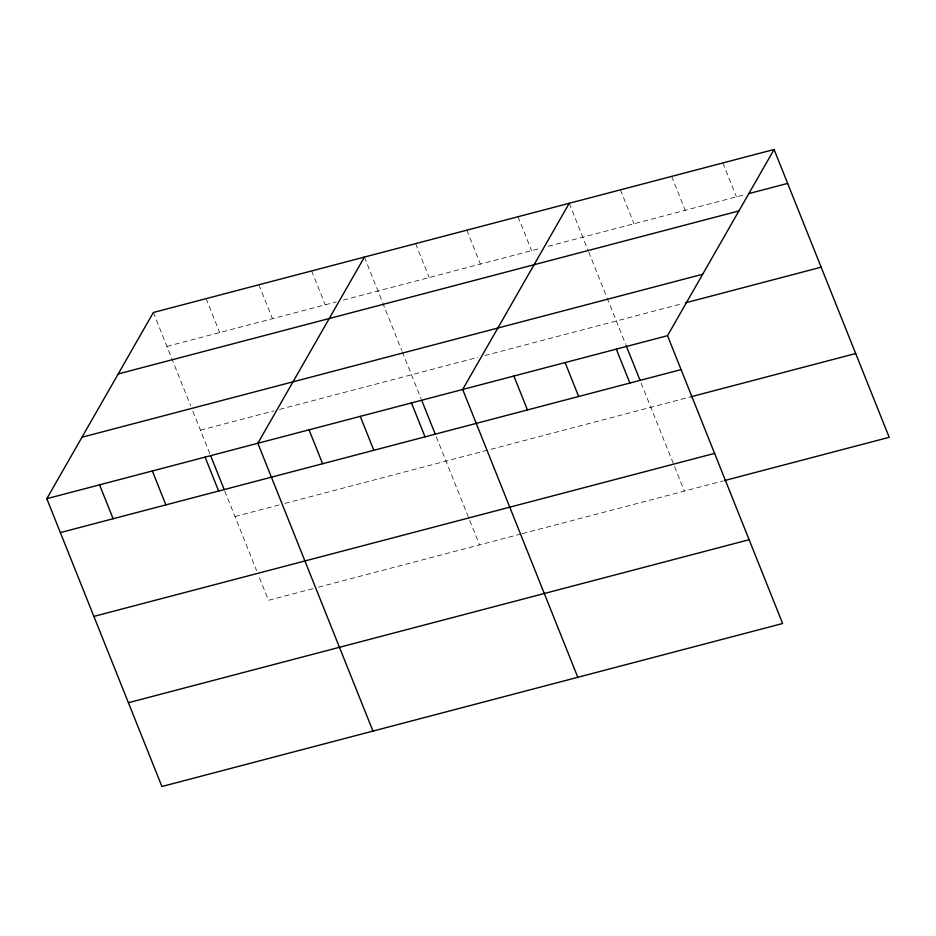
<?xml version="1.0" encoding="UTF-8"?>
<svg xmlns="http://www.w3.org/2000/svg" width="936" height="936" viewBox="0 0 936 936"><rect width="100%" height="100%" fill="white"/><g stroke="black" fill="none" stroke-linecap="round" stroke-linejoin="round"><path stroke-width="0.7" stroke-dasharray="4.68 3.51" d="M166.924 346.402L336.316 301.93M343.255 300.105L539.908 248.461M548.203 246.285L744.74 194.676M200.444 430.197L274.026 410.869M279.583 409.418L477.922 357.33M484.836 355.516L682.753 303.545M234.971 516.52L279.396 504.855M284.954 503.392L690.99 396.77M312.916 588.639L268.48 600.315L258.757 575.991M318.462 587.188L521.048 533.988M522.428 533.625L723.118 480.928M722.873 162.946L736.433 196.852M671.662 176.389L685.222 210.307M620.451 189.844L634.023 223.751M569.24 203.287L588.217 250.708M588.756 252.065L606.587 296.665M607.136 298.011L625.494 343.921M641.137 383.035L684.368 491.107M518.029 216.731L531.601 250.649M466.83 230.186L480.39 264.092M415.619 243.629L429.179 277.536M364.408 257.072L401.755 350.45M402.293 351.807L421.2 399.052M436.305 436.82L479.524 544.892M311.641 270.925L325.213 304.844M258.886 284.79L272.446 318.696M206.119 298.642L219.691 332.549M153.364 312.495L190.71 405.873M192.874 411.278L210.155 454.475M224.722 490.897L256.593 570.586"/><path stroke-width="1.4" d="M774.084 149.491L667.52 335.685L782.636 623.505L161.916 786.509L46.8 498.689L153.364 312.495L774.084 149.491L889.2 437.311L724.499 480.566M364.408 257.072L257.845 443.266L372.961 731.086M569.24 203.287L462.676 389.481L577.804 677.29M748.894 193.588L787.644 183.409M118.193 373.944L738.913 210.939M81.97 437.241L702.69 274.248M685.526 302.819L821.153 267.193M46.8 498.689L667.52 335.685M60.36 532.596L681.08 369.603M690.99 396.77L855.691 353.527M93.881 616.391L714.601 453.387M128.407 702.714L749.128 539.721M626.032 345.267L640.06 380.332M616.309 349.14L629.87 383.046M565.098 362.583L578.659 396.49M513.887 376.026L527.459 409.945M421.738 400.409L435.217 434.128M411.477 402.925L425.038 436.843M360.266 416.368L373.827 450.286M309.055 429.823L322.616 463.729M210.694 455.82L224.172 489.551M205.078 457.119L218.65 491.037M152.322 470.972L165.883 504.89M99.555 484.836L113.127 518.743"/></g></svg>
